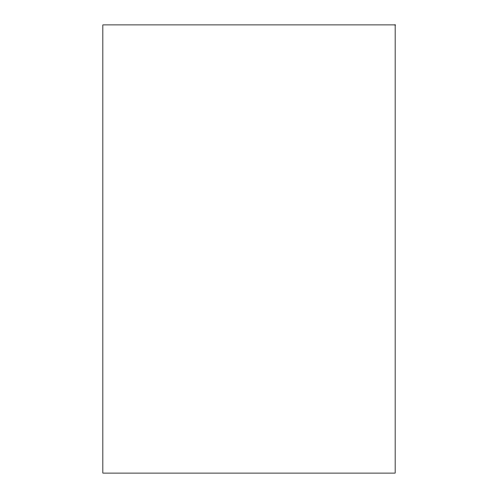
<?xml version="1.0" encoding="UTF-8"?>
<svg xmlns="http://www.w3.org/2000/svg" width="498" height="498" viewBox="0 0 498 498"><rect width="100%" height="100%" fill="white"/><g stroke="black" fill="none" stroke-linecap="round" stroke-linejoin="round"><path stroke-width="0.75" d="M395.151 24.9L102.849 24.9L102.849 473.1L395.151 473.1L395.151 24.9"/></g></svg>
